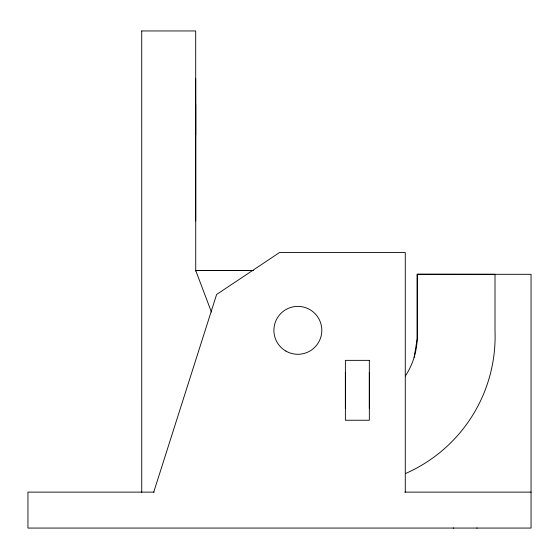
<?xml version="1.0" encoding="UTF-8"?>
<svg xmlns="http://www.w3.org/2000/svg" width="559" height="559" viewBox="0 0 559 559"><rect width="100%" height="100%" fill="white"/><g stroke="black" fill="none" stroke-linecap="round" stroke-linejoin="round"><path stroke-width="0.84" d="M345.385 408.224L345.385 372.392M369.338 408.224L369.338 372.392M414.121 357.397L417.21 338.887L417.21 274.301L531.05 274.301L531.05 528.059L27.95 528.059L27.95 492.123L154.179 492.123M153.725 492.123L216.612 294.474L279.5 252.549L405.275 252.556L405.275 492.13M211.435 312.069L195.727 270.521L252.773 270.43M141.693 30.948L195.692 30.948L195.734 271.073M195.727 270.521L253.318 270.521M404.821 492.123L531.05 492.123M453.188 528.059L453.601 528.059M476.736 528.059L477.148 528.059M195.706 78.861L195.734 220.917M195.706 104.54L195.713 134.998M141.72 30.948L141.741 492.304M405.387 375.955A71.873 71.873 0 0 0 417.252 336.399L417.252 274.21L495.015 274.301L495.015 330.998A149.735 149.735 0 0 1 405.638 473.473M369.338 360.359L345.385 360.359L345.385 420.249L369.338 420.249L369.338 360.359M285.873 351.08A23.96 23.96 0 0 0 321.809 330.334A23.96 23.96 0 0 0 285.873 309.581A23.96 23.96 0 0 0 285.873 351.08"/></g></svg>
